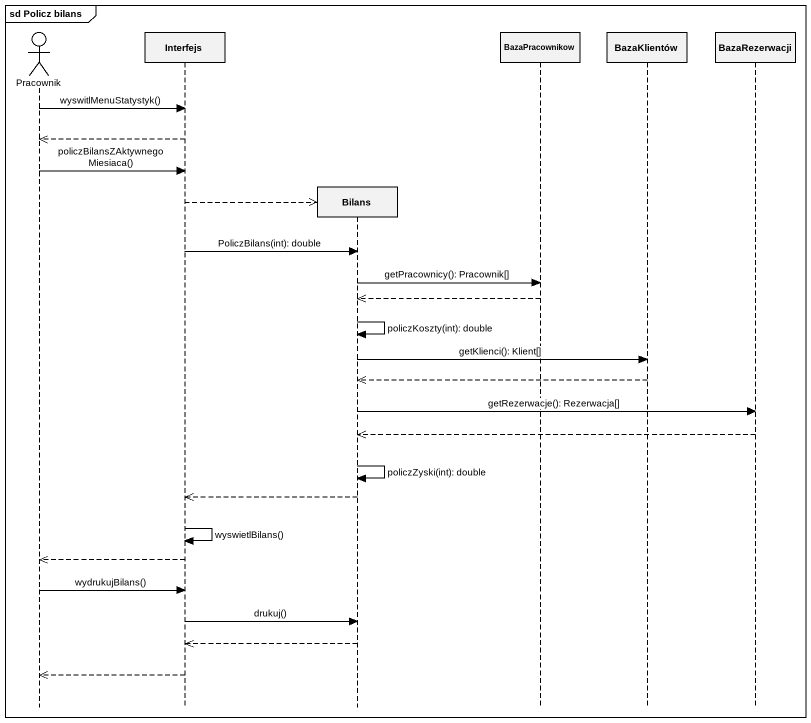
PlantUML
@startuml
mainframe sd Policz bilans
hide footbox
actor Pracownik
participant Interfejs
participant Bilans
participant BazaPracownikow
participant BazaKlientów
participant BazaRezerwacji

Pracownik -> Interfejs : wyswitlMenuStatystyk()
Interfejs -->> Pracownik
Pracownik -> Interfejs : policzBilansZAktywnegoMiesiaca()
Interfejs -->> Bilans **
Interfejs -> Bilans : PoliczBilans(int): double
Bilans -> BazaPracownikow : getPracownicy(): Pracownik[]
BazaPracownikow -->> Bilans
Bilans -> Bilans : policzKoszty(int): double
Bilans -> BazaKlientów : getKlienci(): Klient[]
BazaKlientów -->> Bilans
Bilans -> BazaRezerwacji : getRezerwacje(): Rezerwacja[]
BazaRezerwacji -->> Bilans
Bilans -> Bilans : policzZyski(int): double
Bilans -->> Interfejs
Interfejs -> Interfejs : wyswietlBilans()
Interfejs -->> Pracownik
Pracownik -> Interfejs : wydrukujBilans()
Interfejs -> Bilans : drukuj()
Bilans -->> Interfejs
Interfejs -->> Pracownik
@enduml
